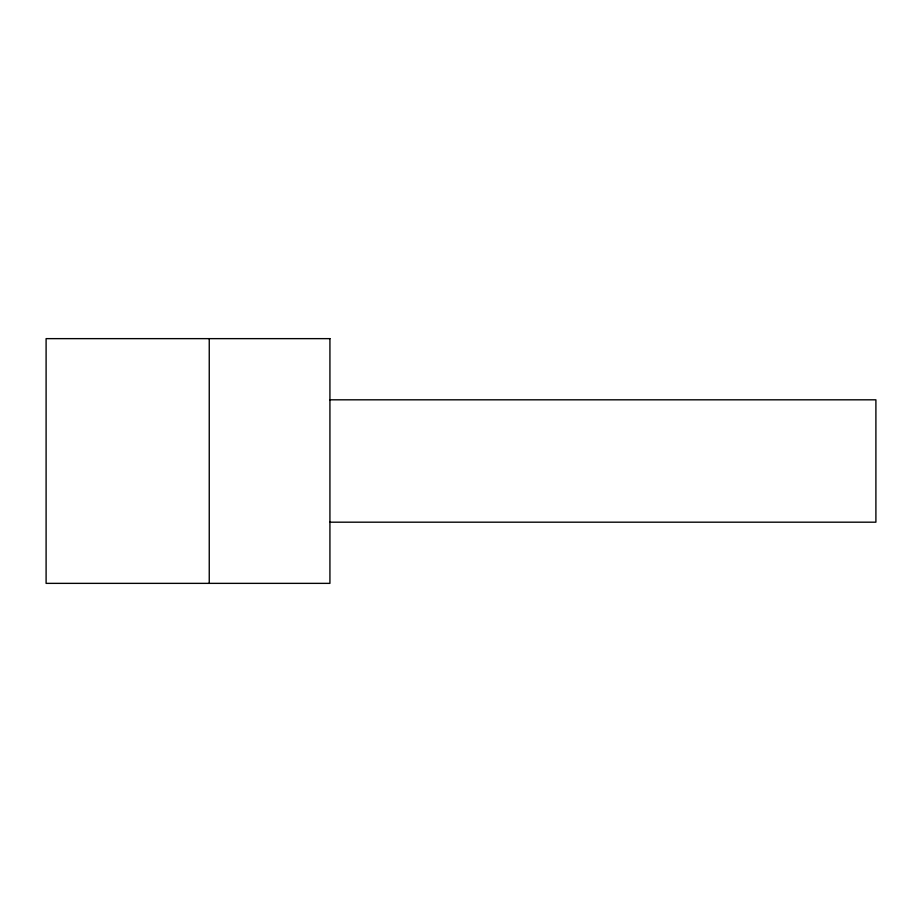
<?xml version="1.0" encoding="UTF-8"?>
<svg xmlns="http://www.w3.org/2000/svg" width="922" height="922" viewBox="0 0 922 922"><rect width="100%" height="100%" fill="white"/><g stroke="black" fill="none" stroke-linecap="round" stroke-linejoin="round"><path stroke-width="1.38" d="M329.926 399.814L875.9 399.814L875.9 522.186L329.926 522.186M209.248 338.639L209.248 583.361M329.926 338.639L46.1 338.639L46.1 583.361L329.926 583.361L329.926 338.639"/></g></svg>
